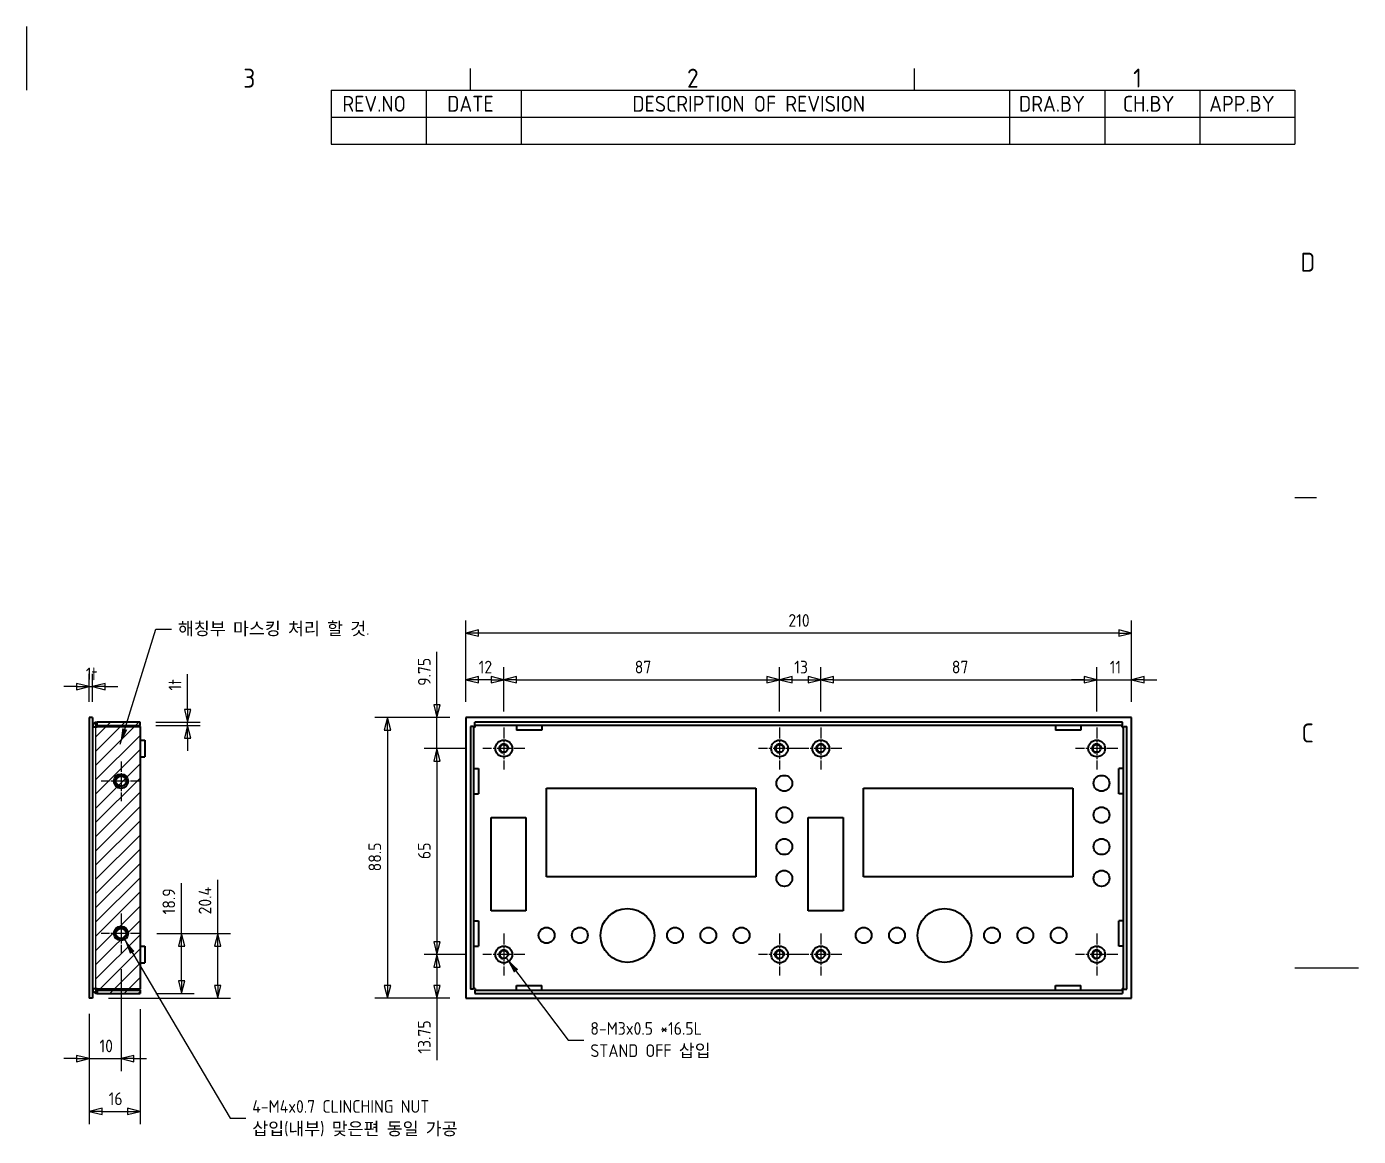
# Model space of a CAD drawing. Header units: millimetres. Extents: x 0 to 840, y 0 to 594.
# Drawn here: x 420 to 840, y 244 to 594 of the extents above; entities that cross this region are included whole.
import ezdxf

# ---------------------------------------------------------------- set-up
doc = ezdxf.new("R2010")
doc.units = ezdxf.units.MM
doc.header["$LTSCALE"] = 2
doc.linetypes.add('CHAIN', pattern=[0.3543, 0.2362, -0.0295, 0.0591, -0.0295])
doc.layers.get('0').update_dxf_attribs({"color": 3, "lineweight": 25})
for name, color, linetype, lineweight in [('가시적인 것(ISO)', 3, 'Continuous', 40), ('가시적인 좁은 것(ISO)', 3, 'Continuous', 35), ('경계(ISO)', 7, 'Continuous', 25), ('기호(ISO)', 5, 'Continuous', 25), ('스케치 형상(ISO)', 3, 'Continuous', 25), ('중심 표식(ISO)', 1, 'Continuous', 25), ('치수(ISO)', 2, 'Continuous', 25), ('해치(ISO)', 7, 'Continuous', 18)]:
    doc.layers.add(name, color=color, linetype=linetype, lineweight=lineweight)
doc.styles.add('ISO ProportionalPSTEK', font='isocp.shx')
doc.styles.add('문자 텍스트_PSTEK_POSCO', font='isocp.shx')
doc.styles.add('치수 텍스트_PSTEK_POSCO', font='isocp.shx')
doc.dimstyles.new('치수_PSTEK_POSCO', dxfattribs={"dimscale": 2, "dimtxt": 2, "dimasz": 2, "dimexe": 2, "dimexo": 2.5, "dimgap": 1, "dimtad": 1, "dimrnd": 1e-08, "dimdsep": 46, "dimtxsty": '치수 텍스트_PSTEK_POSCO', "dimblk": 'Filled-2', "dimcen": 0.09, "dimdle": 10, "dimclrd": 7, "dimclre": 7, "dimclrt": 2, "dimadec": 1, "dimazin": 2, "dimtfac": 1, "dimtmove": 0, "dimatfit": 3, "dimfxl": 0, "dimtolj": 1, "dimlwd": -1, "dimlwe": -1, "dimarcsym": 0})
doc.dimstyles.new('치수_PSTEK_POSCO$7', dxfattribs={"dimscale": 2, "dimtxt": 2, "dimasz": 2.5, "dimexe": 2, "dimexo": 2.5, "dimgap": 1, "dimtad": 1, "dimrnd": 1e-08, "dimdsep": 46, "dimtxsty": '치수 텍스트_PSTEK_POSCO', "dimblk": 'Filled-2', "dimcen": 0.09, "dimdle": 10, "dimclrd": 7, "dimclre": 7, "dimclrt": 2, "dimadec": 1, "dimazin": 2, "dimtfac": 1, "dimtmove": 0, "dimatfit": 3, "dimfxl": 0, "dimtolj": 1, "dimlwd": -1, "dimlwe": -1, "dimarcsym": 0})

# ---------------------------------------------------------------- blocks, each defined once
blk = doc.blocks.new('경계 Default Border')
at = {"layer": '경계(ISO)'}
for p, q in [((280, 287), (280, 290.4)), ((350, 287), (350, 290.4)), ((410, 222.75), (413.4, 222.75))]:
    blk.add_line(p, q, dxfattribs=at)
at = {"layer": '경계(ISO)', "flags": 128}
for points in [[(210, 297), (210, 287)], [(420, 148.5), (410, 148.5)]]:
    blk.add_lwpolyline(points, dxfattribs=at)
at = {"layer": '경계(ISO)', "color": 2, "char_height": 3, "attachment_point": 7, "style": '문자 텍스트_PSTEK_POSCO'}
for s, insert in [('3', (244.17, 287.37)), ('2', (314.13, 287.37)), ('1', (384.49, 287.4)), ('D', (410.88, 258.35)), ('C', (411.04, 184.1))]:
    blk.add_mtext(s, dxfattribs=dict(at, insert=insert))
blk = doc.blocks.new('리비전 내역')
at = {"layer": '기호(ISO)'}
for p, q in [((258, 287), (410, 287)), ((258, 287), (258, 282.72)), ((273, 287), (273, 282.72)), ((288, 287), (288, 282.72)), ((365, 287), (365, 282.72)), ((380, 287), (380, 282.72)), ((395, 287), (395, 282.72)), ((410, 287), (410, 282.72)), ((258, 282.72), (410, 282.72)), ((258, 282.72), (258, 278.44)), ((273, 282.72), (273, 278.44)), ((288, 282.72), (288, 278.44)), ((365, 282.72), (365, 278.44)), ((380, 282.72), (380, 278.44)), ((395, 282.72), (395, 278.44)), ((410, 282.72), (410, 278.44)), ((258, 278.44), (410, 278.44))]:
    blk.add_line(p, q, dxfattribs=at)
at = {"layer": '기호(ISO)', "color": 2, "char_height": 2.5, "attachment_point": 7, "style": 'ISO ProportionalPSTEK'}
for s, insert in [('REV.NO', (259.79, 283.58)), ('DATE', (276.31, 283.58)), ('DESCRIPTION OF REVISION', (305.51, 283.58)), ('DRA.BY', (366.48, 283.58)), ('CH.BY', (382.86, 283.58)), ('APP.BY', (396.48, 283.58))]:
    blk.add_mtext(s, dxfattribs=dict(at, insert=insert))
blk = doc.blocks.new('Filled-2')
at = {"color": 0}
for p, q in [((0, 0), (-1, 0.25)), ((-1, 0.25), (-1, -0.25)), ((-1, 0), (0, 0)), ((-1, -0.25), (0, 0))]:
    blk.add_line(p, q, dxfattribs=at)
at = {"color": 0, "flags": 128}
blk.add_lwpolyline([(-1, -0.25), (0, 0)], dxfattribs=at)
at = {"color": 0}
blk.add_solid([(-1, -0.25), (0, 0), (-1, 0.25), (-1, -0.25)], dxfattribs=at)
blk = doc.blocks.new('*D68')
at = {"layer": 'Defpoints', "color": 0}
for p in [(456.02, 307.99), (455.77, 289.09), (468.85, 289.09)]:
    blk.add_point(p, dxfattribs=at)
at = {"layer": '치수(ISO)', "color": 7}
for p, q in [((468.85, 307.99), (468.85, 323.88)), ((461.02, 307.99), (472.85, 307.99)), ((468.85, 293.09), (468.85, 303.99)), ((460.77, 289.09), (472.85, 289.09))]:
    blk.add_line(p, q, dxfattribs=at)
at = {"layer": '치수(ISO)', "color": 7, "xscale": 4, "yscale": 4, "zscale": 4}
for p, rotation in [((468.85, 307.99), 90), ((468.85, 289.09), 270)]:
    blk.add_blockref('Filled-2', p, dxfattribs=dict(at, rotation=rotation))
at = {"layer": '치수(ISO)', "color": 2, "insert": (464.85, 313.99), "char_height": 4, "attachment_point": 4, "rotation": 90, "style": '치수 텍스트_PSTEK_POSCO'}
blk.add_mtext('\\A1;18.9', dxfattribs=at)
blk = doc.blocks.new('*D69')
at = {"layer": 'Defpoints', "color": 0}
for p in [(456.02, 307.99), (440.77, 287.59), (480.25, 287.59)]:
    blk.add_point(p, dxfattribs=at)
at = {"layer": '치수(ISO)', "color": 7}
for p, q in [((480.25, 307.99), (480.25, 324.89)), ((461.02, 307.99), (484.25, 307.99)), ((480.25, 291.59), (480.25, 303.99)), ((445.77, 287.59), (484.25, 287.59))]:
    blk.add_line(p, q, dxfattribs=at)
at = {"layer": '치수(ISO)', "color": 7, "xscale": 4, "yscale": 4, "zscale": 4}
for p, rotation in [((480.25, 307.99), 90), ((480.25, 287.59), 270)]:
    blk.add_blockref('Filled-2', p, dxfattribs=dict(at, rotation=rotation))
at = {"layer": '치수(ISO)', "color": 2, "insert": (476.25, 313.99), "char_height": 4, "attachment_point": 4, "rotation": 90, "style": '치수 텍스트_PSTEK_POSCO'}
blk.add_mtext('\\A1;20.4', dxfattribs=at)
blk = doc.blocks.new('*D70')
at = {"layer": 'Defpoints', "color": 0}
for p in [(449.77, 301.74), (439.77, 287.59), (449.77, 268.5)]:
    blk.add_point(p, dxfattribs=at)
at = {"layer": '치수(ISO)', "color": 7}
for p, q in [((449.77, 296.74), (449.77, 264.5)), ((439.77, 282.59), (439.77, 264.5)), ((435.77, 268.5), (431.77, 268.5)), ((439.77, 268.5), (449.77, 268.5)), ((453.77, 268.5), (457.77, 268.5))]:
    blk.add_line(p, q, dxfattribs=at)
at = {"layer": '치수(ISO)', "color": 7, "xscale": 4, "yscale": 4, "zscale": 4}
blk.add_blockref('Filled-2', (439.77, 268.5), dxfattribs=at)
at = {"layer": '치수(ISO)', "color": 7, "xscale": 4, "yscale": 4, "zscale": 4, "rotation": 180}
blk.add_blockref('Filled-2', (449.77, 268.5), dxfattribs=at)
at = {"layer": '치수(ISO)', "color": 2, "insert": (442.97, 272.5), "char_height": 4, "attachment_point": 4, "style": '치수 텍스트_PSTEK_POSCO'}
blk.add_mtext('\\A1;10', dxfattribs=at)
blk = doc.blocks.new('*D71')
at = {"layer": 'Defpoints', "color": 0}
for p in [(439.77, 287.59), (455.77, 289.09), (455.77, 251.85)]:
    blk.add_point(p, dxfattribs=at)
at = {"layer": '치수(ISO)', "color": 7}
for p, q in [((439.77, 282.59), (439.77, 247.85)), ((455.77, 284.09), (455.77, 247.85)), ((443.77, 251.85), (451.77, 251.85))]:
    blk.add_line(p, q, dxfattribs=at)
at = {"layer": '치수(ISO)', "color": 7, "xscale": 4, "yscale": 4, "zscale": 4, "rotation": 180}
blk.add_blockref('Filled-2', (439.77, 251.85), dxfattribs=at)
at = {"layer": '치수(ISO)', "color": 7, "xscale": 4, "yscale": 4, "zscale": 4}
blk.add_blockref('Filled-2', (455.77, 251.85), dxfattribs=at)
at = {"layer": '치수(ISO)', "color": 2, "insert": (445.87, 255.85), "char_height": 4, "attachment_point": 4, "style": '치수 텍스트_PSTEK_POSCO'}
blk.add_mtext('\\A1;16', dxfattribs=at)
blk = doc.blocks.new('*D82')
at = {"layer": 'Defpoints', "color": 0}
for p in [(558.48, 376.09), (533.81, 287.59), (558.48, 287.59)]:
    blk.add_point(p, dxfattribs=at)
at = {"layer": '치수(ISO)', "color": 7}
for p, q in [((553.48, 376.09), (529.81, 376.09)), ((533.81, 372.09), (533.81, 291.59)), ((553.48, 287.59), (529.81, 287.59))]:
    blk.add_line(p, q, dxfattribs=at)
at = {"layer": '치수(ISO)', "color": 7, "xscale": 4, "yscale": 4, "zscale": 4}
for p, rotation in [((533.81, 376.09), 90), ((533.81, 287.59), 270)]:
    blk.add_blockref('Filled-2', p, dxfattribs=dict(at, rotation=rotation))
at = {"layer": '치수(ISO)', "color": 2, "insert": (529.81, 327.56), "char_height": 4, "attachment_point": 4, "rotation": 90, "style": '치수 텍스트_PSTEK_POSCO'}
blk.add_mtext('\\A1;88.5', dxfattribs=at)
blk = doc.blocks.new('*D83')
at = {"layer": 'Defpoints', "color": 0}
for p in [(558.48, 402.71), (558.48, 376.09), (768.48, 376.09)]:
    blk.add_point(p, dxfattribs=at)
at = {"layer": '치수(ISO)', "color": 7}
for p, q in [((558.48, 381.09), (558.48, 406.71)), ((768.48, 381.09), (768.48, 406.71)), ((764.48, 402.71), (562.48, 402.71))]:
    blk.add_line(p, q, dxfattribs=at)
at = {"layer": '치수(ISO)', "color": 7, "xscale": 4, "yscale": 4, "zscale": 4, "rotation": 180}
blk.add_blockref('Filled-2', (558.48, 402.71), dxfattribs=at)
at = {"layer": '치수(ISO)', "color": 7, "xscale": 4, "yscale": 4, "zscale": 4}
blk.add_blockref('Filled-2', (768.48, 402.71), dxfattribs=at)
at = {"layer": '치수(ISO)', "color": 2, "insert": (660.23, 406.71), "char_height": 4, "attachment_point": 4, "style": '치수 텍스트_PSTEK_POSCO'}
blk.add_mtext('\\A1;210', dxfattribs=at)
blk = doc.blocks.new('*D84')
at = {"layer": 'Defpoints', "color": 0}
for p in [(440.77, 385.87), (439.77, 376.09), (440.77, 376.09)]:
    blk.add_point(p, dxfattribs=at)
at = {"layer": '치수(ISO)', "color": 7}
for p, q in [((439.77, 381.09), (439.77, 389.87)), ((440.77, 381.09), (440.77, 389.87)), ((435.77, 385.87), (431.77, 385.87)), ((439.77, 385.87), (440.77, 385.87)), ((444.77, 385.87), (448.77, 385.87))]:
    blk.add_line(p, q, dxfattribs=at)
at = {"layer": '치수(ISO)', "color": 7, "xscale": 4, "yscale": 4, "zscale": 4}
blk.add_blockref('Filled-2', (439.77, 385.87), dxfattribs=at)
at = {"layer": '치수(ISO)', "color": 7, "xscale": 4, "yscale": 4, "zscale": 4, "rotation": 180}
blk.add_blockref('Filled-2', (440.77, 385.87), dxfattribs=at)
at = {"layer": '치수(ISO)', "color": 2, "insert": (438.67, 389.87), "char_height": 4, "attachment_point": 4, "style": '치수 텍스트_PSTEK_POSCO'}
blk.add_mtext('\\A1;1t', dxfattribs=at)
blk = doc.blocks.new('*D85')
at = {"layer": 'Defpoints', "color": 0}
for p in [(455.77, 374.59), (470.77, 374.59), (455.77, 373.59)]:
    blk.add_point(p, dxfattribs=at)
at = {"layer": '치수(ISO)', "color": 7}
for p, q in [((470.77, 378.59), (470.77, 389.79)), ((460.77, 374.59), (474.77, 374.59)), ((470.77, 373.59), (470.77, 374.59)), ((460.77, 373.59), (474.77, 373.59)), ((470.77, 369.59), (470.77, 365.59))]:
    blk.add_line(p, q, dxfattribs=at)
at = {"layer": '치수(ISO)', "color": 7, "xscale": 4, "yscale": 4, "zscale": 4}
for p, rotation in [((470.77, 374.59), 270), ((470.77, 373.59), 90)]:
    blk.add_blockref('Filled-2', p, dxfattribs=dict(at, rotation=rotation))
at = {"layer": '치수(ISO)', "color": 2, "insert": (466.77, 384.59), "char_height": 4, "attachment_point": 4, "rotation": 90, "style": '치수 텍스트_PSTEK_POSCO'}
blk.add_mtext('\\A1;1t', dxfattribs=at)
blk = doc.blocks.new('*D86')
at = {"layer": 'Defpoints', "color": 0}
for p in [(657.48, 388), (570.48, 372.99), (657.48, 372.99)]:
    blk.add_point(p, dxfattribs=at)
at = {"layer": '치수(ISO)', "color": 7}
for p, q in [((570.48, 377.99), (570.48, 392)), ((657.48, 377.99), (657.48, 392)), ((574.48, 388), (653.48, 388))]:
    blk.add_line(p, q, dxfattribs=at)
at = {"layer": '치수(ISO)', "color": 7, "xscale": 4, "yscale": 4, "zscale": 4, "rotation": 180}
blk.add_blockref('Filled-2', (570.48, 388), dxfattribs=at)
at = {"layer": '치수(ISO)', "color": 7, "xscale": 4, "yscale": 4, "zscale": 4}
blk.add_blockref('Filled-2', (657.48, 388), dxfattribs=at)
at = {"layer": '치수(ISO)', "color": 2, "insert": (611.78, 392), "char_height": 4, "attachment_point": 4, "style": '치수 텍스트_PSTEK_POSCO'}
blk.add_mtext('\\A1;87', dxfattribs=at)
blk = doc.blocks.new('*D87')
at = {"layer": 'Defpoints', "color": 0}
for p in [(670.48, 388), (657.48, 372.99), (670.48, 372.99)]:
    blk.add_point(p, dxfattribs=at)
at = {"layer": '치수(ISO)', "color": 7}
for p, q in [((657.48, 377.99), (657.48, 392)), ((670.48, 377.99), (670.48, 392)), ((661.48, 388), (666.48, 388))]:
    blk.add_line(p, q, dxfattribs=at)
at = {"layer": '치수(ISO)', "color": 7, "xscale": 4, "yscale": 4, "zscale": 4, "rotation": 180}
blk.add_blockref('Filled-2', (657.48, 388), dxfattribs=at)
at = {"layer": '치수(ISO)', "color": 7, "xscale": 4, "yscale": 4, "zscale": 4}
blk.add_blockref('Filled-2', (670.48, 388), dxfattribs=at)
at = {"layer": '치수(ISO)', "color": 2, "insert": (662.1, 392), "char_height": 4, "attachment_point": 4, "style": '치수 텍스트_PSTEK_POSCO'}
blk.add_mtext('\\A1;13', dxfattribs=at)
blk = doc.blocks.new('*D88')
at = {"layer": 'Defpoints', "color": 0}
for p in [(757.48, 388), (670.48, 372.99), (757.48, 372.99)]:
    blk.add_point(p, dxfattribs=at)
at = {"layer": '치수(ISO)', "color": 7}
for p, q in [((670.48, 377.99), (670.48, 392)), ((757.48, 377.99), (757.48, 392)), ((674.48, 388), (753.48, 388))]:
    blk.add_line(p, q, dxfattribs=at)
at = {"layer": '치수(ISO)', "color": 7, "xscale": 4, "yscale": 4, "zscale": 4, "rotation": 180}
blk.add_blockref('Filled-2', (670.48, 388), dxfattribs=at)
at = {"layer": '치수(ISO)', "color": 7, "xscale": 4, "yscale": 4, "zscale": 4}
blk.add_blockref('Filled-2', (757.48, 388), dxfattribs=at)
at = {"layer": '치수(ISO)', "color": 2, "insert": (711.78, 392), "char_height": 4, "attachment_point": 4, "style": '치수 텍스트_PSTEK_POSCO'}
blk.add_mtext('\\A1;87', dxfattribs=at)
blk = doc.blocks.new('*D89')
at = {"layer": 'Defpoints', "color": 0}
for p in [(563.83, 366.34), (549.41, 301.34), (563.83, 301.34)]:
    blk.add_point(p, dxfattribs=at)
at = {"layer": '치수(ISO)', "color": 7}
for p, q in [((558.83, 366.34), (545.41, 366.34)), ((549.41, 362.34), (549.41, 305.34)), ((558.83, 301.34), (545.41, 301.34))]:
    blk.add_line(p, q, dxfattribs=at)
at = {"layer": '치수(ISO)', "color": 7, "xscale": 4, "yscale": 4, "zscale": 4}
for p, rotation in [((549.41, 366.34), 90), ((549.41, 301.34), 270)]:
    blk.add_blockref('Filled-2', p, dxfattribs=dict(at, rotation=rotation))
at = {"layer": '치수(ISO)', "color": 2, "insert": (545.41, 331.44), "char_height": 4, "attachment_point": 4, "rotation": 90, "style": '치수 텍스트_PSTEK_POSCO'}
blk.add_mtext('\\A1;65', dxfattribs=at)
blk = doc.blocks.new('*D90')
at = {"layer": 'Defpoints', "color": 0}
for p in [(549.41, 376.09), (558.48, 376.09), (563.83, 366.34)]:
    blk.add_point(p, dxfattribs=at)
at = {"layer": '치수(ISO)', "color": 7}
for p, q in [((549.41, 380.09), (549.41, 396.82)), ((553.48, 376.09), (545.41, 376.09)), ((549.41, 366.34), (549.41, 376.09)), ((558.83, 366.34), (545.41, 366.34)), ((549.41, 362.34), (549.41, 358.34))]:
    blk.add_line(p, q, dxfattribs=at)
at = {"layer": '치수(ISO)', "color": 7, "xscale": 4, "yscale": 4, "zscale": 4}
for p, rotation in [((549.41, 376.09), 270), ((549.41, 366.34), 90)]:
    blk.add_blockref('Filled-2', p, dxfattribs=dict(at, rotation=rotation))
at = {"layer": '치수(ISO)', "color": 2, "insert": (545.41, 386.09), "char_height": 4, "attachment_point": 4, "rotation": 90, "style": '치수 텍스트_PSTEK_POSCO'}
blk.add_mtext('\\A1;9.75', dxfattribs=at)
blk = doc.blocks.new('*D91')
at = {"layer": 'Defpoints', "color": 0}
for p in [(563.83, 301.34), (549.41, 287.59), (558.48, 287.59)]:
    blk.add_point(p, dxfattribs=at)
at = {"layer": '치수(ISO)', "color": 7}
for p, q in [((558.83, 301.34), (545.41, 301.34)), ((549.41, 297.34), (549.41, 291.59)), ((553.48, 287.59), (545.41, 287.59)), ((549.41, 287.59), (549.41, 268.06))]:
    blk.add_line(p, q, dxfattribs=at)
at = {"layer": '치수(ISO)', "color": 7, "xscale": 4, "yscale": 4, "zscale": 4}
for p, rotation in [((549.41, 301.34), 90), ((549.41, 287.59), 270)]:
    blk.add_blockref('Filled-2', p, dxfattribs=dict(at, rotation=rotation))
at = {"layer": '치수(ISO)', "color": 2, "insert": (545.41, 270.06), "char_height": 4, "attachment_point": 4, "rotation": 90, "style": '치수 텍스트_PSTEK_POSCO'}
blk.add_mtext('\\A1;13.75', dxfattribs=at)
blk = doc.blocks.new('*D92')
at = {"layer": 'Defpoints', "color": 0}
for p in [(558.48, 388), (558.48, 376.09), (570.48, 372.99)]:
    blk.add_point(p, dxfattribs=at)
at = {"layer": '치수(ISO)', "color": 7}
for p, q in [((558.48, 381.09), (558.48, 392)), ((570.48, 377.99), (570.48, 392)), ((566.48, 388), (562.48, 388))]:
    blk.add_line(p, q, dxfattribs=at)
at = {"layer": '치수(ISO)', "color": 7, "xscale": 4, "yscale": 4, "zscale": 4, "rotation": 180}
blk.add_blockref('Filled-2', (558.48, 388), dxfattribs=at)
at = {"layer": '치수(ISO)', "color": 7, "xscale": 4, "yscale": 4, "zscale": 4}
blk.add_blockref('Filled-2', (570.48, 388), dxfattribs=at)
at = {"layer": '치수(ISO)', "color": 2, "insert": (562.56, 392), "char_height": 4, "attachment_point": 4, "style": '치수 텍스트_PSTEK_POSCO'}
blk.add_mtext('\\A1;12', dxfattribs=at)
blk = doc.blocks.new('*D93')
at = {"layer": 'Defpoints', "color": 0}
for p in [(768.48, 388), (768.48, 376.09), (757.48, 372.99)]:
    blk.add_point(p, dxfattribs=at)
at = {"layer": '치수(ISO)', "color": 7}
for p, q in [((757.48, 377.99), (757.48, 392)), ((768.48, 381.09), (768.48, 392)), ((753.48, 388), (749.48, 388)), ((757.48, 388), (768.48, 388)), ((772.48, 388), (776.48, 388))]:
    blk.add_line(p, q, dxfattribs=at)
at = {"layer": '치수(ISO)', "color": 7, "xscale": 4, "yscale": 4, "zscale": 4}
blk.add_blockref('Filled-2', (757.48, 388), dxfattribs=at)
at = {"layer": '치수(ISO)', "color": 7, "xscale": 4, "yscale": 4, "zscale": 4, "rotation": 180}
blk.add_blockref('Filled-2', (768.48, 388), dxfattribs=at)
at = {"layer": '치수(ISO)', "color": 2, "insert": (761.58, 392), "char_height": 4, "attachment_point": 4, "style": '치수 텍스트_PSTEK_POSCO'}
blk.add_mtext('\\A1;11', dxfattribs=at)

msp = doc.modelspace()

# ---------------------------------------------------------------- hatches: boundary and pattern name
at = {"layer": '해치(ISO)'}
h = msp.add_hatch(dxfattribs=at)
h.set_pattern_fill('ANSI31', color=1, scale=25.4, style=0)
h.set_pattern_definition([(45, (0, 0), (-2.245064, 2.245064), [])])
h.paths.add_polyline_path([(455.769, 374.6), (441.739, 374.6), (441.739, 289.092), (455.769, 289.092)])

# ---------------------------------------------------------------- linework, layer by layer
at = {"layer": '가시적인 것(ISO)'}
for p, q in [((439.773, 376.093), (439.773, 287.593)), ((440.773, 376.093), (439.773, 376.093)), ((440.773, 376.093), (440.773, 287.593)), ((455.773, 374.593), (442.273, 374.593)), ((442.273, 373.593), (442.273, 374.593)), ((455.773, 373.593), (455.773, 374.593)), ((558.478, 376.093), (558.478, 287.593)), ((768.478, 376.093), (558.478, 376.093)), ((765.624, 374.593), (561.331, 374.593)), ((561.331, 373.593), (561.331, 374.593)), ((765.624, 373.593), (765.624, 374.593)), ((768.478, 287.593), (768.478, 376.093)), ((442.273, 373.093), (440.773, 373.093)), ((442.273, 373.593), (455.773, 373.593)), ((442.273, 373.093), (442.273, 373.24)), ((442.273, 373.24), (455.773, 373.24)), ((444.773, 373.593), (444.773, 373.24)), ((452.773, 373.593), (452.773, 373.24)), ((455.773, 373.24), (455.773, 290.447)), ((559.978, 373.24), (559.978, 290.447)), ((560.978, 373.24), (559.978, 373.24)), ((560.978, 373.24), (560.978, 290.447)), ((561.478, 373.093), (560.978, 373.093)), ((765.624, 373.593), (561.331, 373.593)), ((561.478, 373.093), (561.478, 373.593)), ((574.478, 373.593), (574.478, 372.093)), ((582.478, 372.093), (574.478, 372.093)), ((582.478, 373.593), (582.478, 372.093)), ((744.478, 373.593), (744.478, 372.093)), ((752.478, 372.093), (744.478, 372.093)), ((752.478, 373.593), (752.478, 372.093)), ((765.478, 373.093), (765.478, 373.593)), ((765.478, 373.093), (765.978, 373.093)), ((765.978, 290.447), (765.978, 373.24)), ((765.978, 373.24), (766.978, 373.24)), ((766.978, 290.447), (766.978, 373.24)), ((455.773, 368.993), (457.273, 368.993)), ((457.273, 368.993), (457.273, 363.693)), ((455.773, 363.693), (457.273, 363.693)), ((560.978, 359.993), (562.478, 359.993)), ((562.478, 359.993), (562.478, 351.993)), ((764.478, 351.993), (764.478, 359.993)), ((765.978, 359.993), (764.478, 359.993)), ((583.978, 325.843), (583.978, 353.843)), ((583.978, 353.843), (649.978, 353.843)), ((649.978, 353.843), (649.978, 325.843)), ((683.978, 325.843), (683.978, 353.843)), ((683.978, 353.843), (749.978, 353.843)), ((749.978, 353.843), (749.978, 325.843)), ((560.978, 351.993), (562.478, 351.993)), ((765.978, 351.993), (764.478, 351.993)), ((566.478, 315.093), (566.478, 344.593)), ((566.478, 344.593), (577.478, 344.593)), ((577.478, 344.593), (577.478, 315.093)), ((666.478, 315.093), (666.478, 344.593)), ((666.478, 344.593), (677.478, 344.593)), ((677.478, 344.593), (677.478, 315.093)), ((649.978, 325.843), (583.978, 325.843)), ((749.978, 325.843), (683.978, 325.843)), ((577.478, 315.093), (566.478, 315.093)), ((677.478, 315.093), (666.478, 315.093)), ((560.978, 311.993), (562.478, 311.993)), ((562.478, 311.993), (562.478, 303.993)), ((764.478, 303.993), (764.478, 311.993)), ((765.978, 311.993), (764.478, 311.993)), ((455.773, 303.993), (457.273, 303.993)), ((457.273, 303.993), (457.273, 298.693)), ((560.978, 303.993), (562.478, 303.993)), ((765.978, 303.993), (764.478, 303.993)), ((455.773, 298.693), (457.273, 298.693)), ((440.773, 290.593), (442.273, 290.593)), ((442.273, 290.447), (442.273, 290.593)), ((455.773, 290.447), (442.273, 290.447)), ((442.273, 290.093), (455.773, 290.093)), ((442.273, 290.093), (442.273, 289.093)), ((444.773, 290.093), (444.773, 290.447)), ((452.773, 290.093), (452.773, 290.447)), ((455.773, 290.093), (455.773, 289.093)), ((560.978, 290.447), (559.978, 290.447)), ((561.478, 290.593), (560.978, 290.593)), ((561.331, 290.093), (765.624, 290.093)), ((561.331, 290.093), (561.331, 289.093)), ((561.478, 290.593), (561.478, 290.093)), ((574.478, 291.593), (582.478, 291.593)), ((574.478, 290.093), (574.478, 291.593)), ((582.478, 290.093), (582.478, 291.593)), ((744.478, 291.593), (752.478, 291.593)), ((744.478, 290.093), (744.478, 291.593)), ((752.478, 290.093), (752.478, 291.593)), ((765.478, 290.593), (765.478, 290.093)), ((765.478, 290.593), (765.978, 290.593)), ((765.624, 290.093), (765.624, 289.093)), ((765.978, 290.447), (766.978, 290.447)), ((440.773, 287.593), (439.773, 287.593)), ((442.273, 289.093), (455.773, 289.093)), ((558.478, 287.593), (768.478, 287.593)), ((561.331, 289.093), (765.624, 289.093))]:
    msp.add_line(p, q, dxfattribs=at)
for centre, radius in [((570.478, 366.343), 2.65), ((570.478, 366.343), 1.23), ((657.478, 366.343), 2.65), ((657.478, 366.343), 1.23), ((670.478, 366.343), 2.65), ((670.478, 366.343), 1.23), ((757.478, 366.343), 2.65), ((757.478, 366.343), 1.23), ((449.773, 355.993), 2.25), ((449.773, 355.993), 1.621), ((658.978, 355.343), 2.5), ((758.978, 355.343), 2.5), ((658.978, 345.343), 2.5), ((758.978, 345.343), 2.5), ((658.978, 335.343), 2.5), ((758.978, 335.343), 2.5), ((658.978, 325.343), 2.5), ((758.978, 325.343), 2.5), ((609.478, 307.343), 8.5), ((709.478, 307.343), 8.5), ((449.773, 307.993), 2.25), ((449.773, 307.993), 1.621), ((583.978, 307.393), 2.5), ((594.478, 307.393), 2.5), ((624.478, 307.393), 2.5), ((634.978, 307.393), 2.5), ((645.478, 307.393), 2.5), ((683.978, 307.393), 2.5), ((694.478, 307.393), 2.5), ((724.478, 307.393), 2.5), ((734.978, 307.393), 2.5), ((745.478, 307.393), 2.5), ((570.478, 301.343), 2.65), ((570.478, 301.343), 1.23), ((657.478, 301.343), 2.65), ((657.478, 301.343), 1.23), ((670.478, 301.343), 2.65), ((670.478, 301.343), 1.23), ((757.478, 301.343), 2.65), ((757.478, 301.343), 1.23)]:
    msp.add_circle(centre, radius, dxfattribs=at)
for centre, radius, start, end in [((442.273, 373.093), 1.5, 90, 180), ((442.273, 373.093), 0.5, 90, 180), ((442.273, 290.593), 1.5, 180, 270), ((442.273, 290.593), 0.5, 180, 270)]:
    msp.add_arc(centre, radius, start, end, dxfattribs=at)
at = {"layer": '가시적인 좁은 것(ISO)'}
for centre, radius in [((570.478, 366.343), 1.5), ((657.478, 366.343), 1.5), ((670.478, 366.343), 1.5), ((757.478, 366.343), 1.5), ((449.773, 355.993), 2), ((449.773, 307.993), 2), ((570.478, 301.343), 1.5), ((657.478, 301.343), 1.5), ((670.478, 301.343), 1.5), ((757.478, 301.343), 1.5)]:
    msp.add_arc(centre, radius, 350, 260, dxfattribs=at)
at = {"layer": '스케치 형상(ISO)', "color": 1}
for p, q in [((455.769, 374.6), (441.739, 374.6)), ((441.739, 374.6), (441.739, 289.092)), ((455.769, 289.092), (455.769, 374.6)), ((441.739, 289.092), (455.769, 289.092))]:
    msp.add_line(p, q, dxfattribs=at)
at = {"layer": '중심 표식(ISO)', "linetype": 'CHAIN', "ltscale": 7.389429}
for p, q in [((570.478, 372.993), (570.478, 359.693)), ((657.478, 372.993), (657.478, 359.693)), ((670.478, 372.993), (670.478, 359.693)), ((757.478, 372.993), (757.478, 359.693)), ((577.128, 366.343), (563.828, 366.343)), ((664.128, 366.343), (650.828, 366.343)), ((677.128, 366.343), (663.828, 366.343)), ((764.128, 366.343), (750.828, 366.343)), ((570.478, 307.993), (570.478, 294.693)), ((657.478, 307.993), (657.478, 294.693)), ((670.478, 307.993), (670.478, 294.693)), ((757.478, 307.993), (757.478, 294.693)), ((577.128, 301.343), (563.828, 301.343)), ((664.128, 301.343), (650.828, 301.343)), ((677.128, 301.343), (663.828, 301.343)), ((764.128, 301.343), (750.828, 301.343))]:
    msp.add_line(p, q, dxfattribs=at)
at = {"layer": '중심 표식(ISO)', "linetype": 'CHAIN', "ltscale": 6.944946}
for p, q in [((449.773, 362.243), (449.773, 349.743)), ((456.023, 355.993), (443.523, 355.993)), ((449.773, 314.243), (449.773, 301.743)), ((456.023, 307.993), (443.523, 307.993))]:
    msp.add_line(p, q, dxfattribs=at)

# ---------------------------------------------------------------- block references
at = {"xscale": 2, "yscale": 2, "zscale": 2}
msp.add_blockref('경계 Default Border', (0, 0), dxfattribs=at)
at = {"layer": '기호(ISO)', "xscale": 2, "yscale": 2, "zscale": 2}
msp.add_blockref('리비전 내역', (0, 0), dxfattribs=at)

# ---------------------------------------------------------------- texts
at = {"layer": '기호(ISO)', "color": 2, "insert": (467.738, 403.915), "char_height": 4, "width": 70.18355, "attachment_point": 4, "style": '치수 텍스트_PSTEK_POSCO'}
msp.add_mtext('{\\fISOCP|b0|i0;\\H4.0000;해칭부 마스킹 처리 할 것.}', dxfattribs=at)
at = {"layer": '기호(ISO)', "color": 2, "char_height": 4, "attachment_point": 4, "line_spacing_factor": 1.05, "style": '치수 텍스트_PSTEK_POSCO'}
for s, insert, width in [('{8-M3x0.5 *16.5L\\PSTAND OFF 삽입}', (597.78, 274.336), 44.35333), ('{4-M4x0.7 CLINCHING NUT \\P삽입(내부) 맞은편 동일 가공}', (491.164, 249.697), 77.57378)]:
    msp.add_mtext(s, dxfattribs=dict(at, insert=insert, width=width))

# ---------------------------------------------------------------- dimensions: what is measured, and where the dimension line sits
at = {"layer": '치수(ISO)', "color": 7}
for base, p1, p2, angle, override, picture, middle in [((558.478, 402.713), (768.478, 376.093), (558.478, 376.093), 180, {"dimdec": 2, "dimtp": 0, "dimtm": 0, "dimtdec": 2, "dimtofl": 0, "dimatfit": 1}, '*D83', (663.478, 402.713)), ((549.414, 376.093), (563.828, 366.343), (558.478, 376.093), 90, {"dimdec": 2, "dimtp": 0, "dimtm": 0, "dimtdec": 2, "dimtofl": 1, "dimatfit": 1}, '*D90', (549.414, 390.459)), ((558.478, 387.996), (570.478, 372.993), (558.478, 376.093), 180, {"dimdec": 2, "dimtp": 0, "dimtm": 0, "dimtdec": 2, "dimtofl": 0, "dimatfit": 1}, '*D92', (564.478, 387.996)), ((657.478, 387.996), (570.478, 372.993), (657.478, 372.993), 180, {"dimdec": 2, "dimtp": 0, "dimtm": 0, "dimtdec": 2, "dimtofl": 0, "dimatfit": 1}, '*D86', (613.978, 387.996)), ((670.478, 387.996), (657.478, 372.993), (670.478, 372.993), 180, {"dimdec": 2, "dimtp": 0, "dimtm": 0, "dimtdec": 2, "dimtofl": 0, "dimatfit": 1}, '*D87', (663.978, 387.996)), ((757.478, 387.996), (670.478, 372.993), (757.478, 372.993), 180, {"dimdec": 2, "dimtp": 0, "dimtm": 0, "dimtdec": 2, "dimtofl": 0, "dimatfit": 1}, '*D88', (713.978, 387.996)), ((768.478, 387.996), (757.478, 372.993), (768.478, 376.093), 180, {"dimdec": 2, "dimtp": 0, "dimtm": 0, "dimtdec": 2, "dimtofl": 1, "dimatfit": 1}, '*D93', (762.978, 387.996)), ((533.814, 287.593), (558.478, 376.093), (558.478, 287.593), 90, {"dimdec": 2, "dimtp": 0, "dimtm": 0, "dimtdec": 2, "dimtofl": 0, "dimatfit": 1}, '*D82', (533.814, 331.843)), ((549.414, 301.343), (563.828, 366.343), (563.828, 301.343), 90, {"dimdec": 2, "dimtp": 0, "dimtm": 0, "dimtdec": 2, "dimtofl": 0, "dimatfit": 1}, '*D89', (549.414, 333.843)), ((480.248, 287.593), (456.023, 307.993), (440.773, 287.593), 90, {"dimdec": 2, "dimtp": 0, "dimtm": 0, "dimtdec": 2, "dimtofl": 0, "dimatfit": 2}, '*D69', (480.248, 318.444)), ((468.848, 289.093), (456.023, 307.993), (455.773, 289.093), 90, {"dimdec": 2, "dimtp": 0, "dimtm": 0, "dimtdec": 2, "dimtofl": 0, "dimatfit": 2}, '*D68', (468.848, 317.936)), ((449.773, 268.503), (439.773, 287.593), (449.773, 301.743), 180, {"dimdec": 2, "dimtp": 0, "dimtm": 0, "dimtdec": 2, "dimtofl": 1, "dimatfit": 1}, '*D70', (444.773, 268.503)), ((549.414, 287.593), (563.828, 301.343), (558.478, 287.593), 90, {"dimdec": 2, "dimtp": 0, "dimtm": 0, "dimtdec": 2, "dimtofl": 0, "dimatfit": 2}, '*D91', (549.414, 275.339)), ((455.773, 251.851), (439.773, 287.593), (455.773, 289.093), 180, {"dimdec": 2, "dimtp": 0, "dimtm": 0, "dimtdec": 2, "dimtofl": 0, "dimatfit": 1}, '*D71', (447.773, 251.851))]:
    dim = msp.add_linear_dim(base=base, p1=p1, p2=p2, angle=angle, dimstyle='치수_PSTEK_POSCO', override=override, dxfattribs=at)
    dim.commit()
    dim.dimension.update_dxf_attribs({"geometry": picture, "text_midpoint": middle, "dimtype": 160})
for base, p1, p2, angle, picture, middle in [((440.773, 385.869), (439.773, 376.093), (440.773, 376.093), 180, '*D84', (440.273, 385.869)), ((470.765, 374.593), (455.773, 373.593), (455.773, 374.593), 90, '*D85', (470.765, 386.193))]:
    dim = msp.add_linear_dim(base=base, p1=p1, p2=p2, angle=angle, text='<>t', dimstyle='치수_PSTEK_POSCO', override={"dimdec": 2, "dimtp": 0, "dimtm": 0, "dimtdec": 2, "dimtofl": 1, "dimatfit": 1}, dxfattribs=at)
    dim.commit()
    dim.dimension.update_dxf_attribs({"geometry": picture, "text_midpoint": middle, "dimtype": 160})

# ---------------------------------------------------------------- leaders
at = {"layer": '기호(ISO)', "color": 7, "annotation_type": 0, "has_hookline": 1, "hookline_direction": 0}
for points, text_width in [([(449.486, 367.692), (460.738, 403.915), (465.738, 403.915)], 61.812), ([(450.773, 306.261), (484.164, 249.697), (489.164, 249.697)], 67.415), ([(571.363, 300.132), (590.78, 274.336), (595.78, 274.336)], 37.855)]:
    msp.add_leader(points, dimstyle='치수_PSTEK_POSCO$7', override={"dimtad": 0}, dxfattribs=dict(at, text_width=text_width))

doc.saveas('drawing.dxf')
